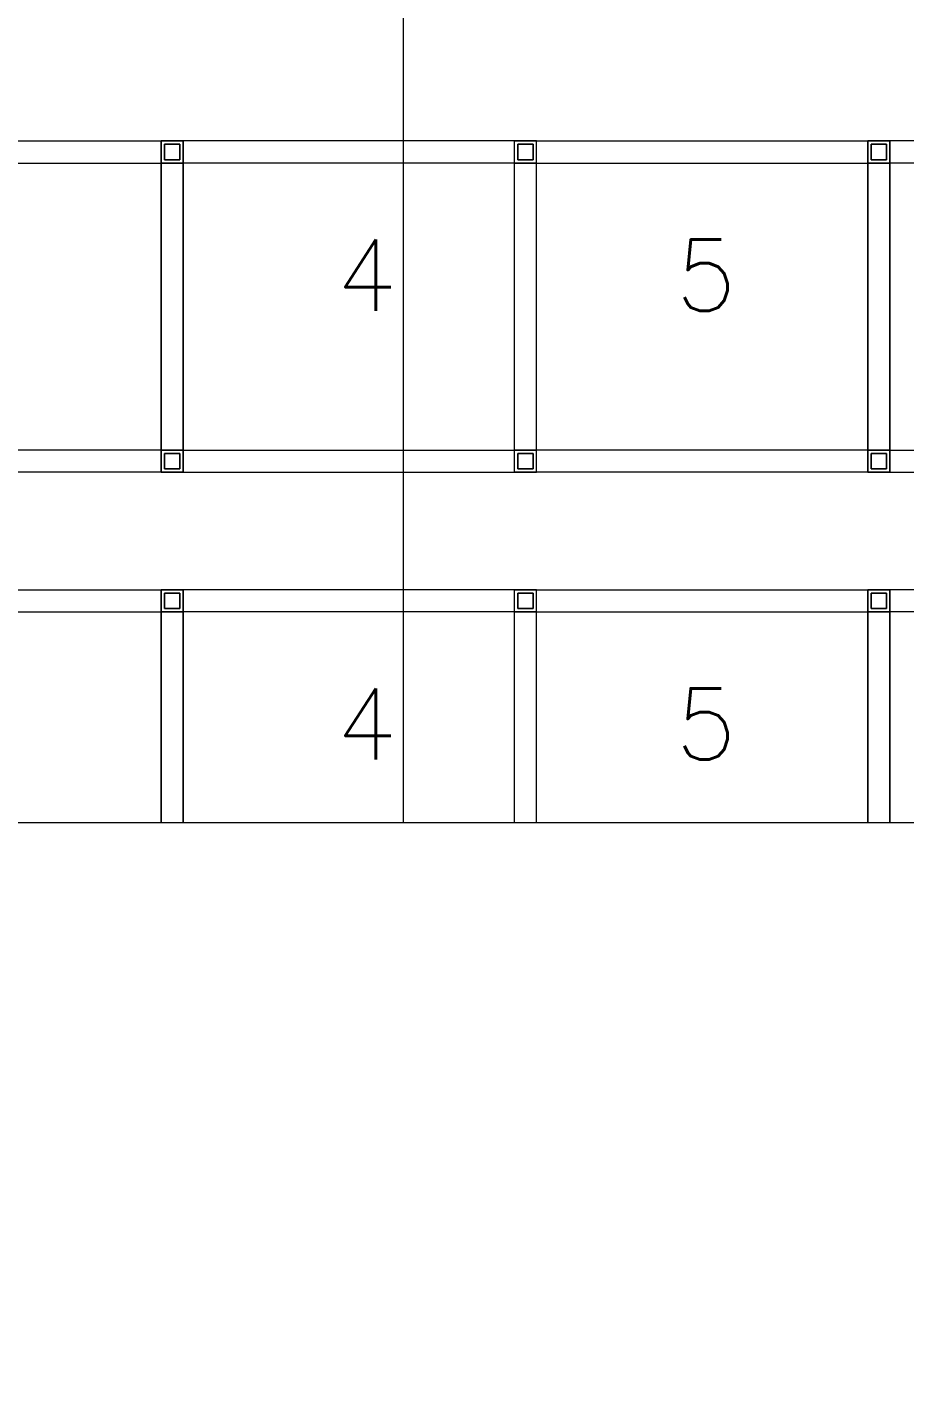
# Model space of a CAD drawing. Header units: millimetres. Extents: x -131970 to 468030, y -148196 to 152489.
# Drawn here: x 71653 to 75627, y 115779 to 121942 of the extents above; entities that cross this region are included whole.
import ezdxf
from ezdxf.xclip import XClip

# ---------------------------------------------------------------- set-up
doc = ezdxf.new("R2010")
doc.units = ezdxf.units.MM
doc.header["$LTSCALE"] = 500
doc.header["$XCLIPFRAME"] = 2
doc.linetypes.add('BUILDING PLAN$1$CENTER', pattern=[2, 1.25, -0.25, 0.25, -0.25])
doc.layers.get('0').update_dxf_attribs({"linetype": 'CONTINUOUS'})
doc.layers.add('0 DIMENSION', color=1, linetype='CONTINUOUS', lineweight=13)
doc.layers.add('BUILDING PLAN$0$CL', color=1, linetype='BUILDING PLAN$1$CENTER')
doc.styles.add('BUILDING PLAN$0$S1', font='romans1.shx')

# ---------------------------------------------------------------- blocks, each defined once
blk = doc.blocks.new('BUILDING PLAN$0$dfn')
at = {"color": 251}
for p, q in [((5747544.2, 365634.7), (5747544.2, 363934.7)), ((5747644, 365634.7), (5747644, 363934.7)), ((5748944.2, 363934.7), (5748944.2, 365634.7)), ((5749044.2, 363934.7), (5749044.2, 365634.7)), ((5749576.9, 365634.7), (5749576.9, 363934.7)), ((5749676.9, 365634.7), (5749676.9, 363934.7)), ((5749044.2, 364034.7), (5747544.2, 364034.7)), ((5749044.2, 364034.7), (5747544.2, 364034.7)), ((5749044.2, 364034.7), (5747544.2, 364034.7)), ((5749044.2, 364034.7), (5747544.2, 364034.7)), ((5749044.2, 364034.7), (5747544.2, 364034.7)), ((5749044.2, 364034.7), (5747544.2, 364034.7)), ((5747544.2, 362334.7), (5747544.2, 364034.7)), ((5747544.2, 364034.7), (5749044.2, 364034.7)), ((5749044.2, 364034.7), (5747544.2, 364034.7)), ((5749044.2, 364034.7), (5747544.2, 364034.7)), ((5749044.2, 364034.7), (5747544.2, 364034.7)), ((5749044.2, 364034.7), (5747544.2, 364034.7)), ((5747559, 364019.7), (5747559, 363949.7)), ((5747629, 364019.7), (5747559, 364019.7)), ((5747559, 363949.7), (5747559, 364019.7)), ((5747559, 364019.7), (5747629, 364019.7)), ((5747559, 363949.7), (5747559, 364019.7)), ((5747559, 364019.7), (5747629, 364019.7)), ((5747559, 364019.7), (5747559, 363949.7)), ((5747629, 364019.7), (5747559, 364019.7)), ((5747559, 363949.7), (5747559, 364019.7)), ((5747559, 364019.7), (5747629, 364019.7)), ((5747559, 364019.7), (5747559, 363949.7)), ((5747629, 364019.7), (5747559, 364019.7)), ((5747559, 363949.7), (5747559, 364019.7)), ((5747559, 364019.7), (5747629, 364019.7)), ((5747559, 363949.7), (5747559, 364019.7)), ((5747559, 364019.7), (5747629, 364019.7)), ((5747559, 364019.7), (5747559, 363949.7)), ((5747629, 364019.7), (5747559, 364019.7)), ((5747559, 364019.7), (5747559, 363949.7)), ((5747629, 364019.7), (5747559, 364019.7)), ((5747559, 364019.7), (5747559, 363949.7)), ((5747629, 364019.7), (5747559, 364019.7)), ((5747559, 363949.7), (5747559, 364019.7)), ((5747559, 364019.7), (5747629, 364019.7)), ((5747559, 363949.7), (5747559, 364019.7)), ((5747559, 364019.7), (5747629, 364019.7)), ((5747559, 364019.7), (5747559, 363949.7)), ((5747629, 364019.7), (5747559, 364019.7)), ((5747559, 364019.7), (5747559, 363949.7)), ((5747629, 364019.7), (5747559, 364019.7)), ((5747559, 364019.7), (5747559, 363949.7)), ((5747629, 364019.7), (5747559, 364019.7)), ((5747559, 363949.7), (5747559, 364019.7)), ((5747559, 364019.7), (5747629, 364019.7)), ((5747559, 363949.7), (5747559, 364019.7)), ((5747559, 364019.7), (5747629, 364019.7)), ((5747559, 364019.7), (5747559, 363949.7)), ((5747629, 364019.7), (5747559, 364019.7)), ((5747559, 363949.7), (5747559, 364019.7)), ((5747559, 364019.7), (5747629, 364019.7)), ((5747629, 363949.7), (5747629, 364019.7)), ((5747629, 364019.7), (5747629, 363949.7)), ((5747629, 364019.7), (5747629, 363949.7)), ((5747629, 363949.7), (5747629, 364019.7)), ((5747629, 364019.7), (5747629, 363949.7)), ((5747629, 363949.7), (5747629, 364019.7)), ((5747629, 364019.7), (5747629, 363949.7)), ((5747629, 364019.7), (5747629, 363949.7)), ((5747629, 363949.7), (5747629, 364019.7)), ((5747629, 363949.7), (5747629, 364019.7)), ((5747629, 363949.7), (5747629, 364019.7)), ((5747629, 364019.7), (5747629, 363949.7)), ((5747629, 364019.7), (5747629, 363949.7)), ((5747629, 363949.7), (5747629, 364019.7)), ((5747629, 363949.7), (5747629, 364019.7)), ((5747629, 363949.7), (5747629, 364019.7)), ((5747629, 364019.7), (5747629, 363949.7)), ((5747629, 364019.7), (5747629, 363949.7)), ((5747629, 363949.7), (5747629, 364019.7)), ((5747629, 364019.7), (5747629, 363949.7)), ((5747644, 362334.7), (5747644, 364034.7)), ((5748944.2, 364034.7), (5748944.2, 362334.7)), ((5749029.2, 364019.7), (5748959.2, 364019.7)), ((5748959.2, 364019.7), (5748959.2, 363949.7)), ((5748959.2, 363949.7), (5748959.2, 364019.7)), ((5748959.2, 364019.7), (5749029.2, 364019.7)), ((5749029.2, 364019.7), (5748959.2, 364019.7)), ((5748959.2, 364019.7), (5748959.2, 363949.7)), ((5749029.2, 364019.7), (5748959.2, 364019.7)), ((5748959.2, 364019.7), (5748959.2, 363949.7)), ((5748959.2, 363949.7), (5748959.2, 364019.7)), ((5748959.2, 364019.7), (5749029.2, 364019.7)), ((5748959.2, 363949.7), (5748959.2, 364019.7)), ((5748959.2, 364019.7), (5749029.2, 364019.7)), ((5749029.2, 364019.7), (5748959.2, 364019.7)), ((5748959.2, 364019.7), (5748959.2, 363949.7)), ((5749029.2, 364019.7), (5748959.2, 364019.7)), ((5748959.2, 364019.7), (5748959.2, 363949.7)), ((5748959.2, 363949.7), (5748959.2, 364019.7)), ((5748959.2, 364019.7), (5749029.2, 364019.7)), ((5748959.2, 363949.7), (5748959.2, 364019.7)), ((5748959.2, 364019.7), (5749029.2, 364019.7)), ((5748959.2, 363949.7), (5748959.2, 364019.7)), ((5748959.2, 364019.7), (5749029.2, 364019.7)), ((5749029.2, 364019.7), (5748959.2, 364019.7)), ((5748959.2, 364019.7), (5748959.2, 363949.7)), ((5749029.2, 364019.7), (5748959.2, 364019.7)), ((5748959.2, 364019.7), (5748959.2, 363949.7)), ((5748959.2, 363949.7), (5748959.2, 364019.7)), ((5748959.2, 364019.7), (5749029.2, 364019.7)), ((5748959.2, 363949.7), (5748959.2, 364019.7)), ((5748959.2, 364019.7), (5749029.2, 364019.7)), ((5749029.2, 364019.7), (5748959.2, 364019.7)), ((5748959.2, 364019.7), (5748959.2, 363949.7)), ((5748959.2, 363949.7), (5748959.2, 364019.7)), ((5748959.2, 364019.7), (5749029.2, 364019.7)), ((5749029.2, 364019.7), (5748959.2, 364019.7)), ((5748959.2, 364019.7), (5748959.2, 363949.7)), ((5749029.2, 364019.7), (5748959.2, 364019.7)), ((5748959.2, 364019.7), (5748959.2, 363949.7)), ((5748959.2, 363949.7), (5748959.2, 364019.7)), ((5748959.2, 364019.7), (5749029.2, 364019.7)), ((5749029.2, 363949.7), (5749029.2, 364019.7)), ((5749029.2, 364019.7), (5749029.2, 363949.7)), ((5749029.2, 363949.7), (5749029.2, 364019.7)), ((5749029.2, 363949.7), (5749029.2, 364019.7)), ((5749029.2, 364019.7), (5749029.2, 363949.7)), ((5749029.2, 364019.7), (5749029.2, 363949.7)), ((5749029.2, 363949.7), (5749029.2, 364019.7)), ((5749029.2, 363949.7), (5749029.2, 364019.7)), ((5749029.2, 364019.7), (5749029.2, 363949.7)), ((5749029.2, 364019.7), (5749029.2, 363949.7)), ((5749029.2, 364019.7), (5749029.2, 363949.7)), ((5749029.2, 363949.7), (5749029.2, 364019.7)), ((5749029.2, 363949.7), (5749029.2, 364019.7)), ((5749029.2, 364019.7), (5749029.2, 363949.7)), ((5749029.2, 364019.7), (5749029.2, 363949.7)), ((5749029.2, 363949.7), (5749029.2, 364019.7)), ((5749029.2, 364019.7), (5749029.2, 363949.7)), ((5749029.2, 363949.7), (5749029.2, 364019.7)), ((5749029.2, 363949.7), (5749029.2, 364019.7)), ((5749029.2, 364019.7), (5749029.2, 363949.7)), ((5749044.2, 364034.7), (5749044.2, 362334.7)), ((5751076.9, 364034.7), (5749576.9, 364034.7)), ((5751076.9, 364034.7), (5749576.9, 364034.7)), ((5751076.9, 364034.7), (5749576.9, 364034.7)), ((5751076.9, 364034.7), (5749576.9, 364034.7)), ((5751076.9, 364034.7), (5749576.9, 364034.7)), ((5751076.9, 364034.7), (5749576.9, 364034.7)), ((5749576.9, 362334.7), (5749576.9, 364034.7)), ((5749576.9, 364034.7), (5751076.9, 364034.7)), ((5751076.9, 364034.7), (5749576.9, 364034.7)), ((5751076.9, 364034.7), (5749576.9, 364034.7)), ((5751076.9, 364034.7), (5749576.9, 364034.7)), ((5751076.9, 364034.7), (5749576.9, 364034.7)), ((5749591.9, 364019.7), (5749591.9, 363949.7)), ((5749661.9, 364019.7), (5749591.9, 364019.7)), ((5749591.9, 363949.7), (5749591.9, 364019.7)), ((5749591.9, 364019.7), (5749661.9, 364019.7)), ((5749591.9, 363949.7), (5749591.9, 364019.7)), ((5749591.9, 364019.7), (5749661.9, 364019.7)), ((5749591.9, 364019.7), (5749591.9, 363949.7)), ((5749661.9, 364019.7), (5749591.9, 364019.7)), ((5749591.9, 363949.7), (5749591.9, 364019.7)), ((5749591.9, 364019.7), (5749661.9, 364019.7)), ((5749591.9, 364019.7), (5749591.9, 363949.7)), ((5749661.9, 364019.7), (5749591.9, 364019.7)), ((5749591.9, 363949.7), (5749591.9, 364019.7)), ((5749591.9, 364019.7), (5749661.9, 364019.7)), ((5749591.9, 363949.7), (5749591.9, 364019.7)), ((5749591.9, 364019.7), (5749661.9, 364019.7)), ((5749591.9, 364019.7), (5749591.9, 363949.7)), ((5749661.9, 364019.7), (5749591.9, 364019.7)), ((5749591.9, 364019.7), (5749591.9, 363949.7)), ((5749661.9, 364019.7), (5749591.9, 364019.7)), ((5749591.9, 364019.7), (5749591.9, 363949.7)), ((5749661.9, 364019.7), (5749591.9, 364019.7)), ((5749591.9, 363949.7), (5749591.9, 364019.7)), ((5749591.9, 364019.7), (5749661.9, 364019.7)), ((5749591.9, 363949.7), (5749591.9, 364019.7)), ((5749591.9, 364019.7), (5749661.9, 364019.7)), ((5749591.9, 364019.7), (5749591.9, 363949.7)), ((5749661.9, 364019.7), (5749591.9, 364019.7)), ((5749591.9, 364019.7), (5749591.9, 363949.7)), ((5749661.9, 364019.7), (5749591.9, 364019.7)), ((5749591.9, 364019.7), (5749591.9, 363949.7)), ((5749661.9, 364019.7), (5749591.9, 364019.7)), ((5749591.9, 363949.7), (5749591.9, 364019.7)), ((5749591.9, 364019.7), (5749661.9, 364019.7)), ((5749591.9, 363949.7), (5749591.9, 364019.7)), ((5749591.9, 364019.7), (5749661.9, 364019.7)), ((5749591.9, 364019.7), (5749591.9, 363949.7)), ((5749661.9, 364019.7), (5749591.9, 364019.7)), ((5749591.9, 363949.7), (5749591.9, 364019.7)), ((5749591.9, 364019.7), (5749661.9, 364019.7)), ((5749661.9, 363949.7), (5749661.9, 364019.7)), ((5749661.9, 364019.7), (5749661.9, 363949.7)), ((5749661.9, 364019.7), (5749661.9, 363949.7)), ((5749661.9, 363949.7), (5749661.9, 364019.7)), ((5749661.9, 364019.7), (5749661.9, 363949.7)), ((5749661.9, 363949.7), (5749661.9, 364019.7)), ((5749661.9, 364019.7), (5749661.9, 363949.7)), ((5749661.9, 364019.7), (5749661.9, 363949.7)), ((5749661.9, 363949.7), (5749661.9, 364019.7)), ((5749661.9, 363949.7), (5749661.9, 364019.7)), ((5749661.9, 363949.7), (5749661.9, 364019.7)), ((5749661.9, 364019.7), (5749661.9, 363949.7)), ((5749661.9, 364019.7), (5749661.9, 363949.7)), ((5749661.9, 363949.7), (5749661.9, 364019.7)), ((5749661.9, 363949.7), (5749661.9, 364019.7)), ((5749661.9, 363949.7), (5749661.9, 364019.7)), ((5749661.9, 364019.7), (5749661.9, 363949.7)), ((5749661.9, 364019.7), (5749661.9, 363949.7)), ((5749661.9, 363949.7), (5749661.9, 364019.7)), ((5749661.9, 364019.7), (5749661.9, 363949.7)), ((5749676.9, 362334.7), (5749676.9, 364034.7)), ((5747544.2, 363934.7), (5749044.2, 363934.7)), ((5749044.2, 363934.7), (5747544.2, 363934.7)), ((5749044.2, 363934.7), (5747544.2, 363934.7)), ((5749044.2, 363934.7), (5747544.2, 363934.7)), ((5749044.2, 363934.7), (5747544.2, 363934.7)), ((5749044.2, 363934.7), (5747544.2, 363934.7)), ((5749044.2, 363934.7), (5747544.2, 363934.7)), ((5749044.2, 363934.7), (5747544.2, 363934.7)), ((5749044.2, 363934.7), (5747544.2, 363934.7)), ((5749044.2, 363934.7), (5747544.2, 363934.7)), ((5749044.2, 363934.7), (5747544.2, 363934.7)), ((5747559, 363949.7), (5747629, 363949.7)), ((5747629, 363949.7), (5747559, 363949.7)), ((5747629, 363949.7), (5747559, 363949.7)), ((5747559, 363949.7), (5747629, 363949.7)), ((5747629, 363949.7), (5747559, 363949.7)), ((5747559, 363949.7), (5747629, 363949.7)), ((5747629, 363949.7), (5747559, 363949.7)), ((5747629, 363949.7), (5747559, 363949.7)), ((5747559, 363949.7), (5747629, 363949.7)), ((5747559, 363949.7), (5747629, 363949.7)), ((5747559, 363949.7), (5747629, 363949.7)), ((5747629, 363949.7), (5747559, 363949.7)), ((5747629, 363949.7), (5747559, 363949.7)), ((5747559, 363949.7), (5747629, 363949.7)), ((5747559, 363949.7), (5747629, 363949.7)), ((5747559, 363949.7), (5747629, 363949.7)), ((5747629, 363949.7), (5747559, 363949.7)), ((5747629, 363949.7), (5747559, 363949.7)), ((5747559, 363949.7), (5747629, 363949.7)), ((5747629, 363949.7), (5747559, 363949.7)), ((5748959.2, 363949.7), (5749029.2, 363949.7)), ((5749029.2, 363949.7), (5748959.2, 363949.7)), ((5748959.2, 363949.7), (5749029.2, 363949.7)), ((5748959.2, 363949.7), (5749029.2, 363949.7)), ((5749029.2, 363949.7), (5748959.2, 363949.7)), ((5749029.2, 363949.7), (5748959.2, 363949.7)), ((5748959.2, 363949.7), (5749029.2, 363949.7)), ((5748959.2, 363949.7), (5749029.2, 363949.7)), ((5749029.2, 363949.7), (5748959.2, 363949.7)), ((5749029.2, 363949.7), (5748959.2, 363949.7)), ((5749029.2, 363949.7), (5748959.2, 363949.7)), ((5748959.2, 363949.7), (5749029.2, 363949.7)), ((5748959.2, 363949.7), (5749029.2, 363949.7)), ((5749029.2, 363949.7), (5748959.2, 363949.7)), ((5749029.2, 363949.7), (5748959.2, 363949.7)), ((5748959.2, 363949.7), (5749029.2, 363949.7)), ((5749029.2, 363949.7), (5748959.2, 363949.7)), ((5748959.2, 363949.7), (5749029.2, 363949.7)), ((5748959.2, 363949.7), (5749029.2, 363949.7)), ((5749029.2, 363949.7), (5748959.2, 363949.7)), ((5749576.9, 363934.7), (5751076.9, 363934.7)), ((5751076.9, 363934.7), (5749576.9, 363934.7)), ((5751076.9, 363934.7), (5749576.9, 363934.7)), ((5751076.9, 363934.7), (5749576.9, 363934.7)), ((5751076.9, 363934.7), (5749576.9, 363934.7)), ((5751076.9, 363934.7), (5749576.9, 363934.7)), ((5751076.9, 363934.7), (5749576.9, 363934.7)), ((5751076.9, 363934.7), (5749576.9, 363934.7)), ((5751076.9, 363934.7), (5749576.9, 363934.7)), ((5751076.9, 363934.7), (5749576.9, 363934.7)), ((5751076.9, 363934.7), (5749576.9, 363934.7)), ((5749591.9, 363949.7), (5749661.9, 363949.7)), ((5749661.9, 363949.7), (5749591.9, 363949.7)), ((5749661.9, 363949.7), (5749591.9, 363949.7)), ((5749591.9, 363949.7), (5749661.9, 363949.7)), ((5749661.9, 363949.7), (5749591.9, 363949.7)), ((5749591.9, 363949.7), (5749661.9, 363949.7)), ((5749661.9, 363949.7), (5749591.9, 363949.7)), ((5749661.9, 363949.7), (5749591.9, 363949.7)), ((5749591.9, 363949.7), (5749661.9, 363949.7)), ((5749591.9, 363949.7), (5749661.9, 363949.7)), ((5749591.9, 363949.7), (5749661.9, 363949.7)), ((5749661.9, 363949.7), (5749591.9, 363949.7)), ((5749661.9, 363949.7), (5749591.9, 363949.7)), ((5749591.9, 363949.7), (5749661.9, 363949.7)), ((5749591.9, 363949.7), (5749661.9, 363949.7)), ((5749591.9, 363949.7), (5749661.9, 363949.7)), ((5749661.9, 363949.7), (5749591.9, 363949.7)), ((5749661.9, 363949.7), (5749591.9, 363949.7)), ((5749591.9, 363949.7), (5749661.9, 363949.7)), ((5749661.9, 363949.7), (5749591.9, 363949.7)), ((5749044.2, 362434.7), (5747544.2, 362434.7)), ((5747544.2, 362434.7), (5747544.2, 360734.7)), ((5749044.2, 362434.7), (5747544.2, 362434.7)), ((5749044.2, 362434.7), (5747544.2, 362434.7)), ((5749044.2, 362434.7), (5747544.2, 362434.7)), ((5749044.2, 362434.7), (5747544.2, 362434.7)), ((5749044.2, 362434.7), (5747544.2, 362434.7)), ((5749044.2, 362434.7), (5747544.2, 362434.7)), ((5749044.2, 362434.7), (5747544.2, 362434.7)), ((5749044.2, 362434.7), (5747544.2, 362434.7)), ((5749044.2, 362434.7), (5747544.2, 362434.7)), ((5749044.2, 362434.7), (5747544.2, 362434.7)), ((5747559, 362419.7), (5747559, 362349.7)), ((5747629, 362419.7), (5747559, 362419.7)), ((5747559, 362349.7), (5747559, 362419.7)), ((5747559, 362419.7), (5747629, 362419.7)), ((5747559, 362419.7), (5747559, 362349.7)), ((5747629, 362419.7), (5747559, 362419.7)), ((5747559, 362349.7), (5747559, 362419.7)), ((5747559, 362419.7), (5747629, 362419.7)), ((5747559, 362419.7), (5747559, 362349.7)), ((5747629, 362419.7), (5747559, 362419.7)), ((5747559, 362419.7), (5747559, 362349.7)), ((5747629, 362419.7), (5747559, 362419.7)), ((5747559, 362349.7), (5747559, 362419.7)), ((5747559, 362419.7), (5747629, 362419.7)), ((5747559, 362419.7), (5747559, 362349.7)), ((5747629, 362419.7), (5747559, 362419.7)), ((5747559, 362349.7), (5747559, 362419.7)), ((5747559, 362419.7), (5747629, 362419.7)), ((5747559, 362419.7), (5747559, 362349.7)), ((5747629, 362419.7), (5747559, 362419.7)), ((5747559, 362419.7), (5747559, 362349.7)), ((5747629, 362419.7), (5747559, 362419.7)), ((5747559, 362349.7), (5747559, 362419.7)), ((5747559, 362419.7), (5747629, 362419.7)), ((5747559, 362349.7), (5747559, 362419.7)), ((5747559, 362419.7), (5747629, 362419.7)), ((5747559, 362349.7), (5747559, 362419.7)), ((5747559, 362419.7), (5747629, 362419.7)), ((5747559, 362419.7), (5747559, 362349.7)), ((5747629, 362419.7), (5747559, 362419.7)), ((5747559, 362419.7), (5747559, 362349.7)), ((5747629, 362419.7), (5747559, 362419.7)), ((5747559, 362349.7), (5747559, 362419.7)), ((5747559, 362419.7), (5747629, 362419.7)), ((5747559, 362349.7), (5747559, 362419.7)), ((5747559, 362419.7), (5747629, 362419.7)), ((5747559, 362349.7), (5747559, 362419.7)), ((5747559, 362419.7), (5747629, 362419.7)), ((5747559, 362419.7), (5747559, 362349.7)), ((5747629, 362419.7), (5747559, 362419.7)), ((5747629, 362349.7), (5747629, 362419.7)), ((5747629, 362419.7), (5747629, 362349.7)), ((5747629, 362349.7), (5747629, 362419.7)), ((5747629, 362419.7), (5747629, 362349.7)), ((5747629, 362349.7), (5747629, 362419.7)), ((5747629, 362349.7), (5747629, 362419.7)), ((5747629, 362419.7), (5747629, 362349.7)), ((5747629, 362349.7), (5747629, 362419.7)), ((5747629, 362419.7), (5747629, 362349.7)), ((5747629, 362349.7), (5747629, 362419.7)), ((5747629, 362349.7), (5747629, 362419.7)), ((5747629, 362419.7), (5747629, 362349.7)), ((5747629, 362419.7), (5747629, 362349.7)), ((5747629, 362419.7), (5747629, 362349.7)), ((5747629, 362349.7), (5747629, 362419.7)), ((5747629, 362349.7), (5747629, 362419.7)), ((5747629, 362419.7), (5747629, 362349.7)), ((5747629, 362419.7), (5747629, 362349.7)), ((5747629, 362419.7), (5747629, 362349.7)), ((5747629, 362349.7), (5747629, 362419.7)), ((5747644, 362434.7), (5747644, 360734.7)), ((5748944.2, 360734.7), (5748944.2, 362434.7)), ((5748959.2, 362349.7), (5748959.2, 362419.7)), ((5748959.2, 362419.7), (5749029.2, 362419.7)), ((5749029.2, 362419.7), (5748959.2, 362419.7)), ((5748959.2, 362419.7), (5748959.2, 362349.7)), ((5748959.2, 362349.7), (5748959.2, 362419.7)), ((5748959.2, 362419.7), (5749029.2, 362419.7)), ((5748959.2, 362349.7), (5748959.2, 362419.7)), ((5748959.2, 362419.7), (5749029.2, 362419.7)), ((5749029.2, 362419.7), (5748959.2, 362419.7)), ((5748959.2, 362419.7), (5748959.2, 362349.7)), ((5749029.2, 362419.7), (5748959.2, 362419.7)), ((5748959.2, 362419.7), (5748959.2, 362349.7)), ((5748959.2, 362349.7), (5748959.2, 362419.7)), ((5748959.2, 362419.7), (5749029.2, 362419.7)), ((5748959.2, 362349.7), (5748959.2, 362419.7)), ((5748959.2, 362419.7), (5749029.2, 362419.7)), ((5749029.2, 362419.7), (5748959.2, 362419.7)), ((5748959.2, 362419.7), (5748959.2, 362349.7)), ((5749029.2, 362419.7), (5748959.2, 362419.7)), ((5748959.2, 362419.7), (5748959.2, 362349.7)), ((5749029.2, 362419.7), (5748959.2, 362419.7)), ((5748959.2, 362419.7), (5748959.2, 362349.7)), ((5748959.2, 362349.7), (5748959.2, 362419.7)), ((5748959.2, 362419.7), (5749029.2, 362419.7)), ((5748959.2, 362349.7), (5748959.2, 362419.7)), ((5748959.2, 362419.7), (5749029.2, 362419.7)), ((5749029.2, 362419.7), (5748959.2, 362419.7)), ((5748959.2, 362419.7), (5748959.2, 362349.7)), ((5749029.2, 362419.7), (5748959.2, 362419.7)), ((5748959.2, 362419.7), (5748959.2, 362349.7)), ((5748959.2, 362349.7), (5748959.2, 362419.7)), ((5748959.2, 362419.7), (5749029.2, 362419.7)), ((5749029.2, 362419.7), (5748959.2, 362419.7)), ((5748959.2, 362419.7), (5748959.2, 362349.7)), ((5748959.2, 362349.7), (5748959.2, 362419.7)), ((5748959.2, 362419.7), (5749029.2, 362419.7)), ((5748959.2, 362349.7), (5748959.2, 362419.7)), ((5748959.2, 362419.7), (5749029.2, 362419.7)), ((5749029.2, 362419.7), (5748959.2, 362419.7)), ((5748959.2, 362419.7), (5748959.2, 362349.7)), ((5749029.2, 362419.7), (5749029.2, 362349.7)), ((5749029.2, 362349.7), (5749029.2, 362419.7)), ((5749029.2, 362419.7), (5749029.2, 362349.7)), ((5749029.2, 362419.7), (5749029.2, 362349.7)), ((5749029.2, 362349.7), (5749029.2, 362419.7)), ((5749029.2, 362349.7), (5749029.2, 362419.7)), ((5749029.2, 362419.7), (5749029.2, 362349.7)), ((5749029.2, 362419.7), (5749029.2, 362349.7)), ((5749029.2, 362349.7), (5749029.2, 362419.7)), ((5749029.2, 362349.7), (5749029.2, 362419.7)), ((5749029.2, 362349.7), (5749029.2, 362419.7)), ((5749029.2, 362419.7), (5749029.2, 362349.7)), ((5749029.2, 362419.7), (5749029.2, 362349.7)), ((5749029.2, 362349.7), (5749029.2, 362419.7)), ((5749029.2, 362349.7), (5749029.2, 362419.7)), ((5749029.2, 362419.7), (5749029.2, 362349.7)), ((5749029.2, 362349.7), (5749029.2, 362419.7)), ((5749029.2, 362419.7), (5749029.2, 362349.7)), ((5749029.2, 362419.7), (5749029.2, 362349.7)), ((5749029.2, 362349.7), (5749029.2, 362419.7)), ((5749044.2, 360734.7), (5749044.2, 362434.7)), ((5751076.9, 362434.7), (5749576.9, 362434.7)), ((5749576.9, 362434.7), (5749576.9, 360734.7)), ((5751076.9, 362434.7), (5749576.9, 362434.7)), ((5751076.9, 362434.7), (5749576.9, 362434.7)), ((5751076.9, 362434.7), (5749576.9, 362434.7)), ((5751076.9, 362434.7), (5749576.9, 362434.7)), ((5751076.9, 362434.7), (5749576.9, 362434.7)), ((5751076.9, 362434.7), (5749576.9, 362434.7)), ((5751076.9, 362434.7), (5749576.9, 362434.7)), ((5751076.9, 362434.7), (5749576.9, 362434.7)), ((5751076.9, 362434.7), (5749576.9, 362434.7)), ((5751076.9, 362434.7), (5749576.9, 362434.7)), ((5749591.9, 362419.7), (5749591.9, 362349.7)), ((5749661.9, 362419.7), (5749591.9, 362419.7)), ((5749591.9, 362349.7), (5749591.9, 362419.7)), ((5749591.9, 362419.7), (5749661.9, 362419.7)), ((5749591.9, 362419.7), (5749591.9, 362349.7)), ((5749661.9, 362419.7), (5749591.9, 362419.7)), ((5749591.9, 362349.7), (5749591.9, 362419.7)), ((5749591.9, 362419.7), (5749661.9, 362419.7)), ((5749591.9, 362419.7), (5749591.9, 362349.7)), ((5749661.9, 362419.7), (5749591.9, 362419.7)), ((5749591.9, 362419.7), (5749591.9, 362349.7)), ((5749661.9, 362419.7), (5749591.9, 362419.7)), ((5749591.9, 362349.7), (5749591.9, 362419.7)), ((5749591.9, 362419.7), (5749661.9, 362419.7)), ((5749591.9, 362419.7), (5749591.9, 362349.7)), ((5749661.9, 362419.7), (5749591.9, 362419.7)), ((5749591.9, 362349.7), (5749591.9, 362419.7)), ((5749591.9, 362419.7), (5749661.9, 362419.7)), ((5749591.9, 362419.7), (5749591.9, 362349.7)), ((5749661.9, 362419.7), (5749591.9, 362419.7)), ((5749591.9, 362419.7), (5749591.9, 362349.7)), ((5749661.9, 362419.7), (5749591.9, 362419.7)), ((5749591.9, 362349.7), (5749591.9, 362419.7)), ((5749591.9, 362419.7), (5749661.9, 362419.7)), ((5749591.9, 362349.7), (5749591.9, 362419.7)), ((5749591.9, 362419.7), (5749661.9, 362419.7)), ((5749591.9, 362349.7), (5749591.9, 362419.7)), ((5749591.9, 362419.7), (5749661.9, 362419.7)), ((5749591.9, 362419.7), (5749591.9, 362349.7)), ((5749661.9, 362419.7), (5749591.9, 362419.7)), ((5749591.9, 362419.7), (5749591.9, 362349.7)), ((5749661.9, 362419.7), (5749591.9, 362419.7)), ((5749591.9, 362349.7), (5749591.9, 362419.7)), ((5749591.9, 362419.7), (5749661.9, 362419.7)), ((5749591.9, 362349.7), (5749591.9, 362419.7)), ((5749591.9, 362419.7), (5749661.9, 362419.7)), ((5749591.9, 362349.7), (5749591.9, 362419.7)), ((5749591.9, 362419.7), (5749661.9, 362419.7)), ((5749591.9, 362419.7), (5749591.9, 362349.7)), ((5749661.9, 362419.7), (5749591.9, 362419.7)), ((5749661.9, 362349.7), (5749661.9, 362419.7)), ((5749661.9, 362419.7), (5749661.9, 362349.7)), ((5749661.9, 362349.7), (5749661.9, 362419.7)), ((5749661.9, 362419.7), (5749661.9, 362349.7)), ((5749661.9, 362349.7), (5749661.9, 362419.7)), ((5749661.9, 362349.7), (5749661.9, 362419.7)), ((5749661.9, 362419.7), (5749661.9, 362349.7)), ((5749661.9, 362349.7), (5749661.9, 362419.7)), ((5749661.9, 362419.7), (5749661.9, 362349.7)), ((5749661.9, 362349.7), (5749661.9, 362419.7)), ((5749661.9, 362349.7), (5749661.9, 362419.7)), ((5749661.9, 362419.7), (5749661.9, 362349.7)), ((5749661.9, 362419.7), (5749661.9, 362349.7)), ((5749661.9, 362419.7), (5749661.9, 362349.7)), ((5749661.9, 362349.7), (5749661.9, 362419.7)), ((5749661.9, 362349.7), (5749661.9, 362419.7)), ((5749661.9, 362419.7), (5749661.9, 362349.7)), ((5749661.9, 362419.7), (5749661.9, 362349.7)), ((5749661.9, 362419.7), (5749661.9, 362349.7)), ((5749661.9, 362349.7), (5749661.9, 362419.7)), ((5749676.9, 362434.7), (5749676.9, 360734.7)), ((5749044.2, 362334.7), (5747544.2, 362334.7)), ((5749044.2, 362334.7), (5747544.2, 362334.7)), ((5749044.2, 362334.7), (5747544.2, 362334.7)), ((5749044.2, 362334.7), (5747544.2, 362334.7)), ((5749044.2, 362334.7), (5747544.2, 362334.7)), ((5749044.2, 362334.7), (5747544.2, 362334.7)), ((5749044.2, 362334.7), (5747544.2, 362334.7)), ((5749044.2, 362334.7), (5747544.2, 362334.7)), ((5749044.2, 362334.7), (5747544.2, 362334.7)), ((5749044.2, 362334.7), (5747544.2, 362334.7)), ((5749044.2, 362334.7), (5747544.2, 362334.7)), ((5747559, 362349.7), (5747629, 362349.7)), ((5747629, 362349.7), (5747559, 362349.7)), ((5747559, 362349.7), (5747629, 362349.7)), ((5747629, 362349.7), (5747559, 362349.7)), ((5747559, 362349.7), (5747629, 362349.7)), ((5747559, 362349.7), (5747629, 362349.7)), ((5747629, 362349.7), (5747559, 362349.7)), ((5747559, 362349.7), (5747629, 362349.7)), ((5747629, 362349.7), (5747559, 362349.7)), ((5747559, 362349.7), (5747629, 362349.7)), ((5747559, 362349.7), (5747629, 362349.7)), ((5747629, 362349.7), (5747559, 362349.7)), ((5747629, 362349.7), (5747559, 362349.7)), ((5747629, 362349.7), (5747559, 362349.7)), ((5747559, 362349.7), (5747629, 362349.7)), ((5747559, 362349.7), (5747629, 362349.7)), ((5747629, 362349.7), (5747559, 362349.7)), ((5747629, 362349.7), (5747559, 362349.7)), ((5747629, 362349.7), (5747559, 362349.7)), ((5747559, 362349.7), (5747629, 362349.7)), ((5749029.2, 362349.7), (5748959.2, 362349.7)), ((5748959.2, 362349.7), (5749029.2, 362349.7)), ((5749029.2, 362349.7), (5748959.2, 362349.7)), ((5749029.2, 362349.7), (5748959.2, 362349.7)), ((5748959.2, 362349.7), (5749029.2, 362349.7)), ((5748959.2, 362349.7), (5749029.2, 362349.7)), ((5749029.2, 362349.7), (5748959.2, 362349.7)), ((5749029.2, 362349.7), (5748959.2, 362349.7)), ((5748959.2, 362349.7), (5749029.2, 362349.7)), ((5748959.2, 362349.7), (5749029.2, 362349.7)), ((5748959.2, 362349.7), (5749029.2, 362349.7)), ((5749029.2, 362349.7), (5748959.2, 362349.7)), ((5749029.2, 362349.7), (5748959.2, 362349.7)), ((5748959.2, 362349.7), (5749029.2, 362349.7)), ((5748959.2, 362349.7), (5749029.2, 362349.7)), ((5749029.2, 362349.7), (5748959.2, 362349.7)), ((5748959.2, 362349.7), (5749029.2, 362349.7)), ((5749029.2, 362349.7), (5748959.2, 362349.7)), ((5749029.2, 362349.7), (5748959.2, 362349.7)), ((5748959.2, 362349.7), (5749029.2, 362349.7)), ((5751076.9, 362334.7), (5749576.9, 362334.7)), ((5751076.9, 362334.7), (5749576.9, 362334.7)), ((5751076.9, 362334.7), (5749576.9, 362334.7)), ((5751076.9, 362334.7), (5749576.9, 362334.7)), ((5751076.9, 362334.7), (5749576.9, 362334.7)), ((5751076.9, 362334.7), (5749576.9, 362334.7)), ((5751076.9, 362334.7), (5749576.9, 362334.7)), ((5751076.9, 362334.7), (5749576.9, 362334.7)), ((5751076.9, 362334.7), (5749576.9, 362334.7)), ((5751076.9, 362334.7), (5749576.9, 362334.7)), ((5751076.9, 362334.7), (5749576.9, 362334.7)), ((5749591.9, 362349.7), (5749661.9, 362349.7)), ((5749661.9, 362349.7), (5749591.9, 362349.7)), ((5749591.9, 362349.7), (5749661.9, 362349.7)), ((5749661.9, 362349.7), (5749591.9, 362349.7)), ((5749591.9, 362349.7), (5749661.9, 362349.7)), ((5749591.9, 362349.7), (5749661.9, 362349.7)), ((5749661.9, 362349.7), (5749591.9, 362349.7)), ((5749591.9, 362349.7), (5749661.9, 362349.7)), ((5749661.9, 362349.7), (5749591.9, 362349.7)), ((5749591.9, 362349.7), (5749661.9, 362349.7)), ((5749591.9, 362349.7), (5749661.9, 362349.7)), ((5749661.9, 362349.7), (5749591.9, 362349.7)), ((5749661.9, 362349.7), (5749591.9, 362349.7)), ((5749661.9, 362349.7), (5749591.9, 362349.7)), ((5749591.9, 362349.7), (5749661.9, 362349.7)), ((5749591.9, 362349.7), (5749661.9, 362349.7)), ((5749661.9, 362349.7), (5749591.9, 362349.7)), ((5749661.9, 362349.7), (5749591.9, 362349.7)), ((5749661.9, 362349.7), (5749591.9, 362349.7)), ((5749591.9, 362349.7), (5749661.9, 362349.7)), ((5747544.2, 359134.7), (5747544.2, 360834.7)), ((5747544.2, 360834.7), (5749044.2, 360834.7)), ((5749044.2, 360834.7), (5747544.2, 360834.7)), ((5749044.2, 360834.7), (5747544.2, 360834.7)), ((5749044.2, 360834.7), (5747544.2, 360834.7)), ((5749044.2, 360834.7), (5747544.2, 360834.7)), ((5749044.2, 360834.7), (5747544.2, 360834.7)), ((5749044.2, 360834.7), (5747544.2, 360834.7)), ((5749044.2, 360834.7), (5747544.2, 360834.7)), ((5749044.2, 360834.7), (5747544.2, 360834.7)), ((5749044.2, 360834.7), (5747544.2, 360834.7)), ((5749044.2, 360834.7), (5747544.2, 360834.7)), ((5747644, 359134.7), (5747644, 360834.7)), ((5748944.2, 360834.7), (5748944.2, 359134.7)), ((5749044.2, 360834.7), (5749044.2, 359134.7)), ((5749576.9, 359134.7), (5749576.9, 360834.7)), ((5749576.9, 360834.7), (5751076.9, 360834.7)), ((5751076.9, 360834.7), (5749576.9, 360834.7)), ((5751076.9, 360834.7), (5749576.9, 360834.7)), ((5751076.9, 360834.7), (5749576.9, 360834.7)), ((5751076.9, 360834.7), (5749576.9, 360834.7)), ((5751076.9, 360834.7), (5749576.9, 360834.7)), ((5751076.9, 360834.7), (5749576.9, 360834.7)), ((5751076.9, 360834.7), (5749576.9, 360834.7)), ((5751076.9, 360834.7), (5749576.9, 360834.7)), ((5751076.9, 360834.7), (5749576.9, 360834.7)), ((5751076.9, 360834.7), (5749576.9, 360834.7)), ((5749676.9, 359134.7), (5749676.9, 360834.7)), ((5747559, 360819.7), (5747559, 360749.7)), ((5747629, 360819.7), (5747559, 360819.7)), ((5747559, 360819.7), (5747559, 360749.7)), ((5747629, 360819.7), (5747559, 360819.7)), ((5747559, 360749.7), (5747559, 360819.7)), ((5747559, 360819.7), (5747629, 360819.7)), ((5747559, 360749.7), (5747559, 360819.7)), ((5747559, 360819.7), (5747629, 360819.7)), ((5747559, 360819.7), (5747559, 360749.7)), ((5747629, 360819.7), (5747559, 360819.7)), ((5747559, 360749.7), (5747559, 360819.7)), ((5747559, 360819.7), (5747629, 360819.7)), ((5747559, 360819.7), (5747559, 360749.7)), ((5747629, 360819.7), (5747559, 360819.7)), ((5747559, 360749.7), (5747559, 360819.7)), ((5747559, 360819.7), (5747629, 360819.7)), ((5747559, 360749.7), (5747559, 360819.7)), ((5747559, 360819.7), (5747629, 360819.7)), ((5747559, 360819.7), (5747559, 360749.7)), ((5747629, 360819.7), (5747559, 360819.7)), ((5747559, 360819.7), (5747559, 360749.7)), ((5747629, 360819.7), (5747559, 360819.7)), ((5747559, 360749.7), (5747559, 360819.7)), ((5747559, 360819.7), (5747629, 360819.7)), ((5747559, 360819.7), (5747559, 360749.7)), ((5747629, 360819.7), (5747559, 360819.7)), ((5747559, 360819.7), (5747559, 360749.7)), ((5747629, 360819.7), (5747559, 360819.7)), ((5747559, 360749.7), (5747559, 360819.7)), ((5747559, 360819.7), (5747629, 360819.7)), ((5747559, 360749.7), (5747559, 360819.7)), ((5747559, 360819.7), (5747629, 360819.7)), ((5747559, 360749.7), (5747559, 360819.7)), ((5747559, 360819.7), (5747629, 360819.7)), ((5747559, 360819.7), (5747559, 360749.7)), ((5747629, 360819.7), (5747559, 360819.7)), ((5747559, 360819.7), (5747559, 360749.7)), ((5747629, 360819.7), (5747559, 360819.7)), ((5747559, 360749.7), (5747559, 360819.7)), ((5747559, 360819.7), (5747629, 360819.7)), ((5747629, 360749.7), (5747629, 360819.7)), ((5747629, 360749.7), (5747629, 360819.7)), ((5747629, 360819.7), (5747629, 360749.7)), ((5747629, 360819.7), (5747629, 360749.7)), ((5747629, 360749.7), (5747629, 360819.7)), ((5747629, 360819.7), (5747629, 360749.7)), ((5747629, 360749.7), (5747629, 360819.7)), ((5747629, 360819.7), (5747629, 360749.7)), ((5747629, 360819.7), (5747629, 360749.7)), ((5747629, 360749.7), (5747629, 360819.7)), ((5747629, 360749.7), (5747629, 360819.7)), ((5747629, 360819.7), (5747629, 360749.7)), ((5747629, 360749.7), (5747629, 360819.7)), ((5747629, 360749.7), (5747629, 360819.7)), ((5747629, 360819.7), (5747629, 360749.7)), ((5747629, 360819.7), (5747629, 360749.7)), ((5747629, 360819.7), (5747629, 360749.7)), ((5747629, 360749.7), (5747629, 360819.7)), ((5747629, 360749.7), (5747629, 360819.7)), ((5747629, 360819.7), (5747629, 360749.7)), ((5749029.2, 360819.7), (5748959.2, 360819.7)), ((5748959.2, 360819.7), (5748959.2, 360749.7)), ((5748959.2, 360749.7), (5748959.2, 360819.7)), ((5748959.2, 360819.7), (5749029.2, 360819.7)), ((5748959.2, 360749.7), (5748959.2, 360819.7)), ((5748959.2, 360819.7), (5749029.2, 360819.7)), ((5749029.2, 360819.7), (5748959.2, 360819.7)), ((5748959.2, 360819.7), (5748959.2, 360749.7)), ((5749029.2, 360819.7), (5748959.2, 360819.7)), ((5748959.2, 360819.7), (5748959.2, 360749.7)), ((5748959.2, 360749.7), (5748959.2, 360819.7)), ((5748959.2, 360819.7), (5749029.2, 360819.7)), ((5749029.2, 360819.7), (5748959.2, 360819.7)), ((5748959.2, 360819.7), (5748959.2, 360749.7)), ((5748959.2, 360749.7), (5748959.2, 360819.7)), ((5748959.2, 360819.7), (5749029.2, 360819.7)), ((5748959.2, 360749.7), (5748959.2, 360819.7)), ((5748959.2, 360819.7), (5749029.2, 360819.7)), ((5749029.2, 360819.7), (5748959.2, 360819.7)), ((5748959.2, 360819.7), (5748959.2, 360749.7)), ((5748959.2, 360749.7), (5748959.2, 360819.7)), ((5748959.2, 360819.7), (5749029.2, 360819.7)), ((5749029.2, 360819.7), (5748959.2, 360819.7)), ((5748959.2, 360819.7), (5748959.2, 360749.7)), ((5749029.2, 360819.7), (5748959.2, 360819.7)), ((5748959.2, 360819.7), (5748959.2, 360749.7)), ((5748959.2, 360749.7), (5748959.2, 360819.7)), ((5748959.2, 360819.7), (5749029.2, 360819.7)), ((5748959.2, 360749.7), (5748959.2, 360819.7)), ((5748959.2, 360819.7), (5749029.2, 360819.7)), ((5749029.2, 360819.7), (5748959.2, 360819.7)), ((5748959.2, 360819.7), (5748959.2, 360749.7)), ((5748959.2, 360749.7), (5748959.2, 360819.7)), ((5748959.2, 360819.7), (5749029.2, 360819.7)), ((5749029.2, 360819.7), (5748959.2, 360819.7)), ((5748959.2, 360819.7), (5748959.2, 360749.7)), ((5749029.2, 360819.7), (5748959.2, 360819.7)), ((5748959.2, 360819.7), (5748959.2, 360749.7)), ((5748959.2, 360749.7), (5748959.2, 360819.7)), ((5748959.2, 360819.7), (5749029.2, 360819.7)), ((5749029.2, 360749.7), (5749029.2, 360819.7)), ((5749029.2, 360819.7), (5749029.2, 360749.7)), ((5749029.2, 360819.7), (5749029.2, 360749.7)), ((5749029.2, 360749.7), (5749029.2, 360819.7)), ((5749029.2, 360749.7), (5749029.2, 360819.7)), ((5749029.2, 360819.7), (5749029.2, 360749.7)), ((5749029.2, 360749.7), (5749029.2, 360819.7)), ((5749029.2, 360819.7), (5749029.2, 360749.7)), ((5749029.2, 360819.7), (5749029.2, 360749.7)), ((5749029.2, 360749.7), (5749029.2, 360819.7)), ((5749029.2, 360819.7), (5749029.2, 360749.7)), ((5749029.2, 360749.7), (5749029.2, 360819.7)), ((5749029.2, 360749.7), (5749029.2, 360819.7)), ((5749029.2, 360819.7), (5749029.2, 360749.7)), ((5749029.2, 360819.7), (5749029.2, 360749.7)), ((5749029.2, 360749.7), (5749029.2, 360819.7)), ((5749029.2, 360819.7), (5749029.2, 360749.7)), ((5749029.2, 360749.7), (5749029.2, 360819.7)), ((5749029.2, 360749.7), (5749029.2, 360819.7)), ((5749029.2, 360819.7), (5749029.2, 360749.7)), ((5749591.9, 360819.7), (5749591.9, 360749.7)), ((5749661.9, 360819.7), (5749591.9, 360819.7)), ((5749591.9, 360819.7), (5749591.9, 360749.7)), ((5749661.9, 360819.7), (5749591.9, 360819.7)), ((5749591.9, 360749.7), (5749591.9, 360819.7)), ((5749591.9, 360819.7), (5749661.9, 360819.7)), ((5749591.9, 360749.7), (5749591.9, 360819.7)), ((5749591.9, 360819.7), (5749661.9, 360819.7)), ((5749591.9, 360819.7), (5749591.9, 360749.7)), ((5749661.9, 360819.7), (5749591.9, 360819.7)), ((5749591.9, 360749.7), (5749591.9, 360819.7)), ((5749591.9, 360819.7), (5749661.9, 360819.7)), ((5749591.9, 360819.7), (5749591.9, 360749.7)), ((5749661.9, 360819.7), (5749591.9, 360819.7)), ((5749591.9, 360749.7), (5749591.9, 360819.7)), ((5749591.9, 360819.7), (5749661.9, 360819.7)), ((5749591.9, 360749.7), (5749591.9, 360819.7)), ((5749591.9, 360819.7), (5749661.9, 360819.7)), ((5749591.9, 360819.7), (5749591.9, 360749.7)), ((5749661.9, 360819.7), (5749591.9, 360819.7)), ((5749591.9, 360819.7), (5749591.9, 360749.7)), ((5749661.9, 360819.7), (5749591.9, 360819.7)), ((5749591.9, 360749.7), (5749591.9, 360819.7)), ((5749591.9, 360819.7), (5749661.9, 360819.7)), ((5749591.9, 360819.7), (5749591.9, 360749.7)), ((5749661.9, 360819.7), (5749591.9, 360819.7)), ((5749591.9, 360819.7), (5749591.9, 360749.7)), ((5749661.9, 360819.7), (5749591.9, 360819.7)), ((5749591.9, 360749.7), (5749591.9, 360819.7)), ((5749591.9, 360819.7), (5749661.9, 360819.7)), ((5749591.9, 360749.7), (5749591.9, 360819.7)), ((5749591.9, 360819.7), (5749661.9, 360819.7)), ((5749591.9, 360749.7), (5749591.9, 360819.7)), ((5749591.9, 360819.7), (5749661.9, 360819.7)), ((5749591.9, 360819.7), (5749591.9, 360749.7)), ((5749661.9, 360819.7), (5749591.9, 360819.7)), ((5749591.9, 360819.7), (5749591.9, 360749.7)), ((5749661.9, 360819.7), (5749591.9, 360819.7)), ((5749591.9, 360749.7), (5749591.9, 360819.7)), ((5749591.9, 360819.7), (5749661.9, 360819.7)), ((5749661.9, 360749.7), (5749661.9, 360819.7)), ((5749661.9, 360749.7), (5749661.9, 360819.7)), ((5749661.9, 360819.7), (5749661.9, 360749.7)), ((5749661.9, 360819.7), (5749661.9, 360749.7)), ((5749661.9, 360749.7), (5749661.9, 360819.7)), ((5749661.9, 360819.7), (5749661.9, 360749.7)), ((5749661.9, 360749.7), (5749661.9, 360819.7)), ((5749661.9, 360819.7), (5749661.9, 360749.7)), ((5749661.9, 360819.7), (5749661.9, 360749.7)), ((5749661.9, 360749.7), (5749661.9, 360819.7)), ((5749661.9, 360749.7), (5749661.9, 360819.7)), ((5749661.9, 360819.7), (5749661.9, 360749.7)), ((5749661.9, 360749.7), (5749661.9, 360819.7)), ((5749661.9, 360749.7), (5749661.9, 360819.7)), ((5749661.9, 360819.7), (5749661.9, 360749.7)), ((5749661.9, 360819.7), (5749661.9, 360749.7)), ((5749661.9, 360819.7), (5749661.9, 360749.7)), ((5749661.9, 360749.7), (5749661.9, 360819.7)), ((5749661.9, 360749.7), (5749661.9, 360819.7)), ((5749661.9, 360819.7), (5749661.9, 360749.7)), ((5749044.2, 360734.7), (5747544.2, 360734.7)), ((5747544.2, 360734.7), (5749044.2, 360734.7)), ((5749044.2, 360734.7), (5747544.2, 360734.7)), ((5749044.2, 360734.7), (5747544.2, 360734.7)), ((5749044.2, 360734.7), (5747544.2, 360734.7)), ((5749044.2, 360734.7), (5747544.2, 360734.7)), ((5749044.2, 360734.7), (5747544.2, 360734.7)), ((5749044.2, 360734.7), (5747544.2, 360734.7)), ((5749044.2, 360734.7), (5747544.2, 360734.7)), ((5749044.2, 360734.7), (5747544.2, 360734.7)), ((5749044.2, 360734.7), (5747544.2, 360734.7)), ((5747559, 360749.7), (5747629, 360749.7)), ((5747559, 360749.7), (5747629, 360749.7)), ((5747629, 360749.7), (5747559, 360749.7)), ((5747629, 360749.7), (5747559, 360749.7)), ((5747559, 360749.7), (5747629, 360749.7)), ((5747629, 360749.7), (5747559, 360749.7)), ((5747559, 360749.7), (5747629, 360749.7)), ((5747629, 360749.7), (5747559, 360749.7)), ((5747629, 360749.7), (5747559, 360749.7)), ((5747559, 360749.7), (5747629, 360749.7)), ((5747559, 360749.7), (5747629, 360749.7)), ((5747629, 360749.7), (5747559, 360749.7)), ((5747559, 360749.7), (5747629, 360749.7)), ((5747559, 360749.7), (5747629, 360749.7)), ((5747629, 360749.7), (5747559, 360749.7)), ((5747629, 360749.7), (5747559, 360749.7)), ((5747629, 360749.7), (5747559, 360749.7)), ((5747559, 360749.7), (5747629, 360749.7)), ((5747559, 360749.7), (5747629, 360749.7)), ((5747629, 360749.7), (5747559, 360749.7)), ((5748959.2, 360749.7), (5749029.2, 360749.7)), ((5749029.2, 360749.7), (5748959.2, 360749.7)), ((5749029.2, 360749.7), (5748959.2, 360749.7)), ((5748959.2, 360749.7), (5749029.2, 360749.7)), ((5748959.2, 360749.7), (5749029.2, 360749.7)), ((5749029.2, 360749.7), (5748959.2, 360749.7)), ((5748959.2, 360749.7), (5749029.2, 360749.7)), ((5749029.2, 360749.7), (5748959.2, 360749.7)), ((5749029.2, 360749.7), (5748959.2, 360749.7)), ((5748959.2, 360749.7), (5749029.2, 360749.7)), ((5749029.2, 360749.7), (5748959.2, 360749.7)), ((5748959.2, 360749.7), (5749029.2, 360749.7)), ((5748959.2, 360749.7), (5749029.2, 360749.7)), ((5749029.2, 360749.7), (5748959.2, 360749.7)), ((5749029.2, 360749.7), (5748959.2, 360749.7)), ((5748959.2, 360749.7), (5749029.2, 360749.7)), ((5749029.2, 360749.7), (5748959.2, 360749.7)), ((5748959.2, 360749.7), (5749029.2, 360749.7)), ((5748959.2, 360749.7), (5749029.2, 360749.7)), ((5749029.2, 360749.7), (5748959.2, 360749.7)), ((5751076.9, 360734.7), (5749576.9, 360734.7)), ((5749576.9, 360734.7), (5751076.9, 360734.7)), ((5751076.9, 360734.7), (5749576.9, 360734.7)), ((5751076.9, 360734.7), (5749576.9, 360734.7)), ((5751076.9, 360734.7), (5749576.9, 360734.7)), ((5751076.9, 360734.7), (5749576.9, 360734.7)), ((5751076.9, 360734.7), (5749576.9, 360734.7)), ((5751076.9, 360734.7), (5749576.9, 360734.7)), ((5751076.9, 360734.7), (5749576.9, 360734.7)), ((5751076.9, 360734.7), (5749576.9, 360734.7)), ((5751076.9, 360734.7), (5749576.9, 360734.7)), ((5749591.9, 360749.7), (5749661.9, 360749.7)), ((5749591.9, 360749.7), (5749661.9, 360749.7)), ((5749661.9, 360749.7), (5749591.9, 360749.7)), ((5749661.9, 360749.7), (5749591.9, 360749.7)), ((5749591.9, 360749.7), (5749661.9, 360749.7)), ((5749661.9, 360749.7), (5749591.9, 360749.7)), ((5749591.9, 360749.7), (5749661.9, 360749.7)), ((5749661.9, 360749.7), (5749591.9, 360749.7)), ((5749661.9, 360749.7), (5749591.9, 360749.7)), ((5749591.9, 360749.7), (5749661.9, 360749.7)), ((5749591.9, 360749.7), (5749661.9, 360749.7)), ((5749661.9, 360749.7), (5749591.9, 360749.7)), ((5749591.9, 360749.7), (5749661.9, 360749.7)), ((5749591.9, 360749.7), (5749661.9, 360749.7)), ((5749661.9, 360749.7), (5749591.9, 360749.7)), ((5749661.9, 360749.7), (5749591.9, 360749.7)), ((5749661.9, 360749.7), (5749591.9, 360749.7)), ((5749591.9, 360749.7), (5749661.9, 360749.7)), ((5749591.9, 360749.7), (5749661.9, 360749.7)), ((5749661.9, 360749.7), (5749591.9, 360749.7))]:
    blk.add_line(p, q, dxfattribs=at)
at = {"color": 251, "style": 'BUILDING PLAN$0$S1'}
for s, p in [('5', (5748313.2, 363064.2)), ('5', (5750346, 363064.2)), ('4', (5748313.2, 361527.1)), ('4', (5750346, 361527.1))]:
    blk.add_text(s, height=322.4, rotation=90, dxfattribs=at).set_placement(p)
blk = doc.blocks.new('BUILDING PLAN')
at = {"layer": 'BUILDING PLAN$0$CL', "color": 8, "lineweight": 9, "ltscale": 500}
blk.add_line((-16645, 0), (-16645, -34802.6), dxfattribs=at)
at = {"color": 9, "lineweight": -2, "rotation": 270}
blk.add_blockref('BUILDING PLAN$0$dfn', (-378475.3, 5723470.6), dxfattribs=at)

msp = doc.modelspace()

# ---------------------------------------------------------------- block references
at = {"layer": '0 DIMENSION', "linetype": 'ByBlock'}
ref = msp.add_blockref('BUILDING PLAN', (90000, 145500), dxfattribs=at)
XClip(ref).set_block_clipping_path([(-40296.2847446482, -27160.9180562167), (34674.8181025925, 6489.0819437833)])

doc.saveas('drawing.dxf')
